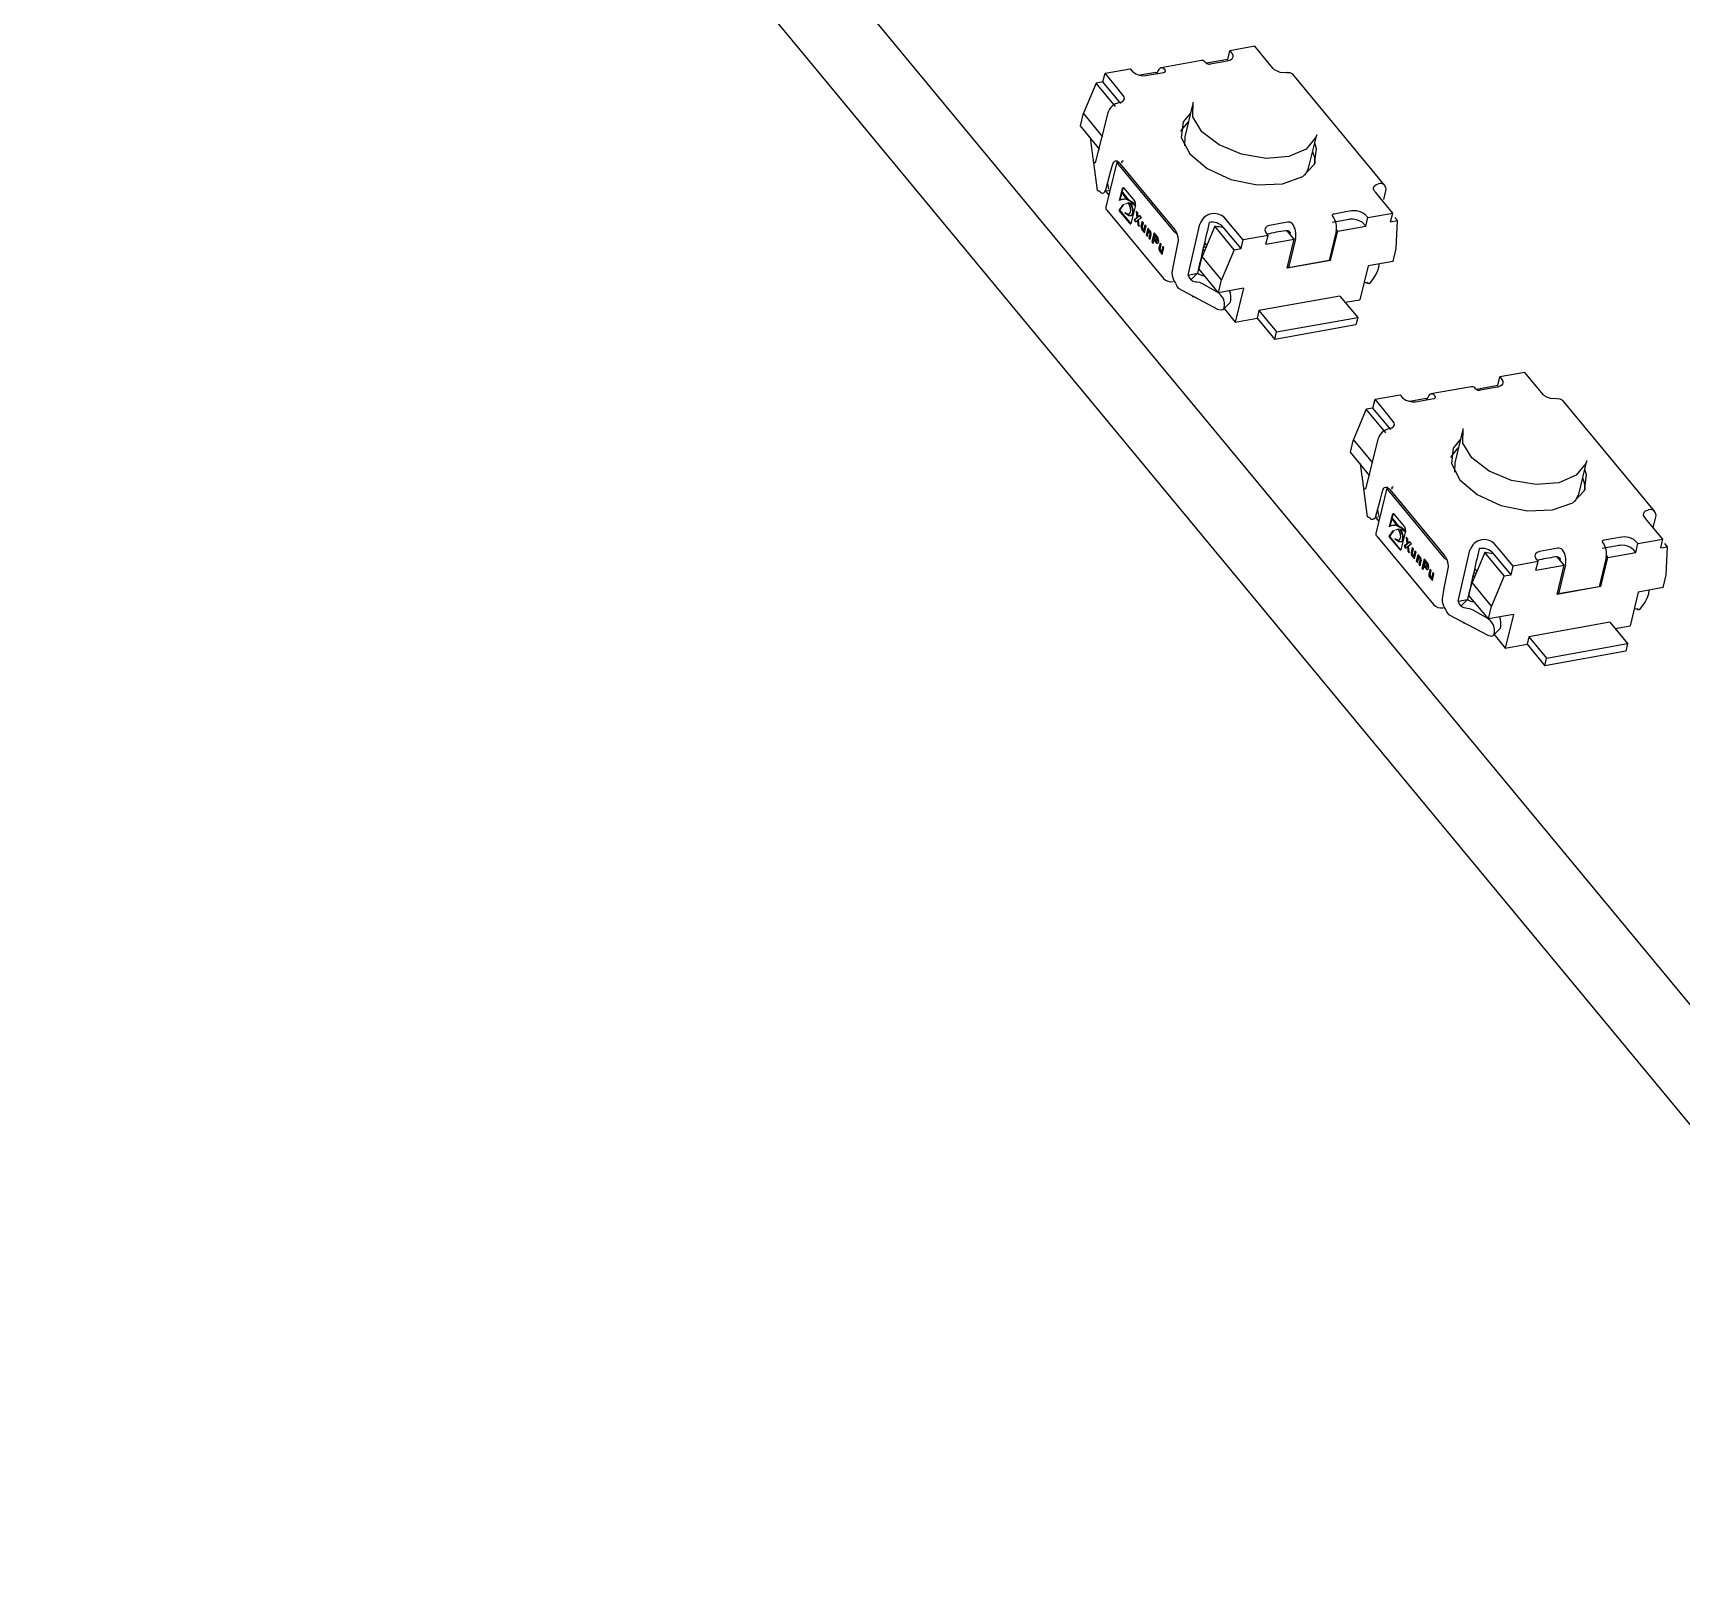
# Model space of a CAD drawing. Header units: millimetres. Extents: x 2 to 1109, y 2 to 430.
# Drawn here: x 225.43 to 247.99, y 174.48 to 195.71 of the extents above; entities that cross this region are included whole.
import ezdxf

# ---------------------------------------------------------------- set-up
doc = ezdxf.new("R2010")
doc.units = ezdxf.units.MM
doc.header["$LTSCALE"] = 0.5
doc.layers.add('几何体', color=7, linetype='Continuous')

msp = doc.modelspace()

# ---------------------------------------------------------------- linework, layer by layer
at = {"layer": '几何体'}
for p, q in [((225.741, 209.431), (253.633, 175.75)), ((225.434, 208.157), (253.326, 174.476)), ((241.786, 195.351), (241.495, 195.299)), ((241.786, 195.351), (241.814, 195.47)), ((242.156, 195.531), (241.814, 195.47)), ((240.079, 195.045), (240.107, 195.164)), ((240.107, 195.164), (240.449, 195.225)), ((240.804, 195.175), (240.585, 195.135)), ((240.818, 195.157), (240.804, 195.175)), ((240.822, 195.158), (240.826, 195.177)), ((241.427, 195.337), (240.873, 195.237)), ((243.937, 193.628), (242.677, 195.149)), ((239.985, 195.028), (239.812, 194.616)), ((240.079, 195.045), (239.985, 195.028)), ((240.252, 194.706), (239.985, 195.028)), ((240.322, 194.75), (240.079, 195.045)), ((241.302, 194.731), (241.197, 194.292)), ((239.77, 194.441), (239.812, 194.616)), ((240.078, 194.294), (239.812, 194.616)), ((240.146, 194.62), (239.974, 193.936)), ((240.036, 194.119), (239.77, 194.441)), ((241.197, 194.292), (241.194, 194.168)), ((242.898, 193.882), (243.004, 194.32)), ((243.004, 194.32), (242.993, 194.286)), ((240.004, 193.556), (239.954, 193.94)), ((240.272, 193.965), (240.118, 193.329)), ((241.059, 192.992), (240.284, 193.928)), ((242.844, 193.77), (242.888, 193.848)), ((242.888, 193.848), (242.898, 193.882)), ((240.111, 193.55), (240.174, 193.561)), ((240.142, 193.657), (240.153, 193.576)), ((240.341, 193.583), (240.302, 193.42)), ((240.349, 193.585), (240.311, 193.425)), ((240.349, 193.585), (240.341, 193.583)), ((240.514, 193.417), (240.37, 193.591)), ((243.922, 193.437), (243.949, 193.555)), ((240.122, 193.538), (240.158, 193.494)), ((240.353, 193.53), (240.344, 193.528)), ((240.353, 193.437), (240.345, 193.436)), ((240.429, 193.388), (240.388, 193.373)), ((240.437, 193.389), (240.418, 193.382)), ((240.431, 193.427), (240.423, 193.425)), ((240.47, 193.122), (240.527, 193.359)), ((240.525, 193.357), (240.516, 193.355)), ((240.13, 193.291), (240.905, 192.355)), ((240.305, 193.288), (240.296, 193.286)), ((240.296, 193.286), (240.44, 193.112)), ((240.305, 193.288), (240.449, 193.114)), ((240.386, 193.254), (240.378, 193.252)), ((240.543, 193.186), (240.504, 193.153)), ((240.512, 193.154), (240.504, 193.153)), ((240.504, 193.153), (240.524, 193.129)), ((240.552, 193.188), (240.512, 193.154)), ((240.512, 193.154), (240.529, 193.133)), ((240.524, 193.129), (240.549, 193.15)), ((240.555, 193.252), (240.534, 193.277)), ((240.534, 193.277), (240.543, 193.186)), ((240.552, 193.188), (240.543, 193.186)), ((240.544, 193.265), (240.552, 193.188)), ((240.557, 193.151), (240.549, 193.15)), ((240.549, 193.15), (240.556, 193.088)), ((240.56, 193.195), (240.555, 193.252)), ((240.564, 193.089), (240.556, 193.088)), ((240.556, 193.088), (240.575, 193.064)), ((240.557, 193.151), (240.564, 193.089)), ((240.585, 193.216), (240.56, 193.195)), ((240.568, 193.196), (240.56, 193.195)), ((240.564, 193.089), (240.574, 193.077)), ((240.565, 193.16), (240.606, 193.19)), ((240.575, 193.064), (240.565, 193.16)), ((240.587, 193.213), (240.568, 193.196)), ((240.606, 193.19), (240.585, 193.216)), ((240.616, 193.135), (240.599, 193.066)), ((240.622, 193.128), (240.607, 193.068)), ((240.632, 193.116), (240.616, 193.135)), ((240.616, 193.052), (240.632, 193.116)), ((240.653, 193.09), (240.635, 193.017)), ((240.668, 193.072), (240.653, 193.09)), ((241.244, 192.402), (241.406, 193.099)), ((243.675, 193.069), (243.704, 193.188)), ((243.704, 193.188), (244.045, 193.25)), ((244.016, 193.13), (244.045, 193.25)), ((244.016, 193.13), (244.11, 193.147)), ((244.11, 193.147), (244.075, 193.189)), ((244.091, 192.763), (244.11, 193.147)), ((240.607, 193.068), (240.599, 193.066)), ((240.615, 193.029), (240.606, 193.028)), ((240.606, 193.028), (240.646, 192.979)), ((240.615, 193.029), (240.648, 192.989)), ((240.635, 193.017), (240.618, 193.039)), ((240.644, 193.019), (240.635, 193.017)), ((240.659, 193.083), (240.644, 193.019)), ((240.646, 192.979), (240.668, 193.072)), ((240.693, 193.042), (240.671, 192.95)), ((240.679, 192.951), (240.671, 192.95)), ((240.671, 192.95), (240.688, 192.929)), ((240.699, 193.034), (240.679, 192.951)), ((240.679, 192.951), (240.69, 192.938)), ((240.688, 192.929), (240.705, 193)), ((240.733, 192.993), (240.693, 193.042)), ((240.714, 193.002), (240.705, 193)), ((240.705, 193), (240.722, 192.98)), ((240.723, 192.969), (240.708, 192.905)), ((240.716, 192.907), (240.708, 192.905)), ((240.708, 192.905), (240.724, 192.886)), ((240.714, 193.002), (240.731, 192.982)), ((240.732, 192.971), (240.716, 192.907)), ((240.716, 192.907), (240.726, 192.895)), ((240.731, 192.982), (240.722, 192.98)), ((240.732, 192.971), (240.723, 192.969)), ((240.724, 192.886), (240.74, 192.954)), ((240.78, 192.981), (240.749, 192.855)), ((240.786, 192.973), (240.758, 192.857)), ((240.766, 192.835), (240.777, 192.879)), ((240.785, 192.88), (240.777, 192.879)), ((240.777, 192.879), (240.81, 192.839)), ((240.83, 192.919), (240.78, 192.981)), ((240.791, 192.938), (240.782, 192.901)), ((240.782, 192.901), (240.809, 192.869)), ((240.785, 192.88), (240.819, 192.84)), ((240.799, 192.939), (240.791, 192.938)), ((240.818, 192.905), (240.791, 192.938)), ((240.826, 192.907), (240.799, 192.939)), ((240.813, 192.869), (240.821, 192.87)), ((240.826, 192.907), (240.818, 192.905)), ((241.609, 193.068), (241.435, 192.656)), ((241.616, 193.07), (241.609, 193.068)), ((241.875, 192.746), (241.609, 193.068)), ((241.968, 192.763), (241.724, 193.058)), ((241.968, 192.763), (241.997, 192.883)), ((242.338, 192.944), (241.997, 192.883)), ((242.309, 192.824), (242.338, 192.944)), ((242.309, 192.824), (242.694, 192.893)), ((242.598, 192.495), (242.694, 192.893)), ((242.694, 192.893), (242.6, 193.007)), ((242.714, 192.898), (242.618, 192.5)), ((242.641, 192.986), (242.636, 192.963)), ((243.269, 192.998), (243.173, 192.599)), ((243.195, 192.602), (243.291, 193)), ((243.273, 193.022), (243.291, 193)), ((243.291, 193), (243.675, 193.069)), ((240.758, 192.857), (240.749, 192.855)), ((240.749, 192.855), (240.766, 192.835)), ((240.758, 192.857), (240.768, 192.844)), ((240.819, 192.84), (240.81, 192.839)), ((240.819, 192.84), (240.827, 192.837)), ((240.861, 192.839), (240.844, 192.77)), ((240.853, 192.772), (240.844, 192.77)), ((240.86, 192.733), (240.852, 192.731)), ((240.852, 192.731), (240.891, 192.684)), ((240.867, 192.832), (240.853, 192.772)), ((240.86, 192.733), (240.893, 192.693)), ((240.877, 192.82), (240.861, 192.839)), ((240.862, 192.758), (240.877, 192.82)), ((240.88, 192.722), (240.864, 192.741)), ((240.897, 192.795), (240.88, 192.722)), ((240.888, 192.724), (240.88, 192.722)), ((240.904, 192.788), (240.888, 192.724)), ((240.891, 192.684), (240.913, 192.776)), ((240.913, 192.776), (240.897, 192.795)), ((241.393, 192.481), (241.435, 192.656)), ((241.701, 192.334), (241.435, 192.656)), ((241.468, 192.734), (241.449, 192.757)), ((241.485, 192.774), (241.46, 192.804)), ((241.5, 192.811), (241.47, 192.848)), ((241.875, 192.746), (241.701, 192.334)), ((241.875, 192.746), (241.968, 192.763)), ((244.049, 192.587), (244.091, 192.763)), ((241.244, 192.402), (241.372, 192.425)), ((241.245, 192.402), (241.373, 192.425)), ((241.282, 192.334), (241.372, 192.425)), ((241.659, 192.159), (241.393, 192.481)), ((243.195, 192.602), (242.598, 192.495)), ((242.603, 192.518), (242.618, 192.5)), ((243.173, 192.599), (242.618, 192.5)), ((243.178, 192.622), (243.195, 192.602)), ((243.708, 192.526), (243.596, 192.064)), ((244.049, 192.587), (243.708, 192.526)), ((241.11, 192.221), (241.648, 191.936)), ((241.659, 192.159), (241.701, 192.334)), ((242.001, 192.22), (241.659, 192.159)), ((242.001, 192.22), (241.889, 191.758)), ((243.655, 192.307), (243.709, 192.286)), ((241.315, 192.104), (241.303, 192.118)), ((241.317, 192.111), (241.315, 192.104)), ((241.36, 192.088), (241.315, 192.104)), ((241.729, 191.936), (241.819, 192.027)), ((243.322, 192.114), (242.213, 191.915)), ((243.322, 192.114), (243.565, 191.822)), ((243.394, 192.028), (243.596, 192.064)), ((241.736, 191.944), (241.889, 191.758)), ((241.889, 191.758), (242.188, 191.812)), ((242.213, 191.915), (242.188, 191.812)), ((242.188, 191.812), (242.43, 191.519)), ((242.213, 191.915), (242.455, 191.623)), ((242.455, 191.623), (243.565, 191.822)), ((243.565, 191.822), (243.54, 191.718)), ((243.54, 191.718), (242.43, 191.519)), ((242.43, 191.519), (242.455, 191.623)), ((245.851, 191.069), (245.51, 191.007)), ((245.123, 190.874), (244.568, 190.775)), ((245.481, 190.888), (245.19, 190.836)), ((245.481, 190.888), (245.51, 191.007)), ((243.774, 190.582), (243.803, 190.701)), ((243.803, 190.701), (244.145, 190.763)), ((244.5, 190.712), (244.28, 190.673)), ((244.514, 190.695), (244.5, 190.712)), ((244.517, 190.695), (244.522, 190.715)), ((247.632, 189.165), (246.373, 190.686)), ((243.681, 190.565), (243.508, 190.153)), ((243.774, 190.582), (243.681, 190.565)), ((243.948, 190.243), (243.681, 190.565)), ((244.018, 190.287), (243.774, 190.582)), ((243.842, 190.157), (243.67, 189.473)), ((244.998, 190.268), (244.893, 189.83)), ((243.465, 189.978), (243.508, 190.153)), ((243.732, 189.656), (243.465, 189.978)), ((243.774, 189.831), (243.508, 190.153)), ((244.893, 189.83), (244.89, 189.705)), ((246.594, 189.42), (246.699, 189.858)), ((246.699, 189.858), (246.689, 189.823)), ((243.967, 189.502), (243.814, 188.867)), ((243.7, 189.093), (243.649, 189.477)), ((244.755, 188.529), (243.979, 189.465)), ((246.54, 189.307), (246.583, 189.385)), ((246.583, 189.385), (246.594, 189.42)), ((243.807, 189.087), (243.87, 189.098)), ((243.817, 189.075), (243.854, 189.031)), ((243.838, 189.194), (243.849, 189.113)), ((244.037, 189.12), (243.997, 188.957)), ((244.045, 189.122), (244.007, 188.962)), ((244.045, 189.122), (244.037, 189.12)), ((244.049, 189.067), (244.04, 189.066)), ((244.209, 188.954), (244.065, 189.128)), ((247.611, 188.944), (247.645, 189.092)), ((243.826, 188.828), (244.601, 187.892)), ((244, 188.825), (243.992, 188.823)), ((243.992, 188.823), (244.136, 188.649)), ((244, 188.825), (244.144, 188.651)), ((244.049, 188.974), (244.04, 188.973)), ((244.124, 188.925), (244.084, 188.911)), ((244.133, 188.926), (244.114, 188.92)), ((244.127, 188.964), (244.118, 188.963)), ((244.166, 188.66), (244.223, 188.896)), ((244.221, 188.894), (244.212, 188.893)), ((244.251, 188.789), (244.23, 188.815)), ((244.23, 188.815), (244.239, 188.723)), ((244.239, 188.803), (244.248, 188.725)), ((244.082, 188.791), (244.074, 188.789)), ((244.239, 188.723), (244.199, 188.69)), ((244.208, 188.691), (244.199, 188.69)), ((244.199, 188.69), (244.219, 188.666)), ((244.248, 188.725), (244.208, 188.691)), ((244.208, 188.691), (244.225, 188.671)), ((244.219, 188.666), (244.245, 188.687)), ((244.248, 188.725), (244.239, 188.723)), ((244.253, 188.689), (244.245, 188.687)), ((244.245, 188.687), (244.251, 188.625)), ((244.255, 188.732), (244.251, 188.789)), ((244.26, 188.627), (244.251, 188.625)), ((244.251, 188.625), (244.271, 188.601)), ((244.253, 188.689), (244.26, 188.627)), ((244.28, 188.753), (244.255, 188.732)), ((244.264, 188.734), (244.255, 188.732)), ((244.26, 188.627), (244.27, 188.615)), ((244.261, 188.697), (244.302, 188.727)), ((244.271, 188.601), (244.261, 188.697)), ((244.283, 188.75), (244.264, 188.734)), ((244.302, 188.727), (244.28, 188.753)), ((244.311, 188.673), (244.295, 188.603)), ((244.303, 188.605), (244.295, 188.603)), ((244.318, 188.665), (244.303, 188.605)), ((244.327, 188.653), (244.311, 188.673)), ((244.312, 188.589), (244.327, 188.653)), ((244.349, 188.628), (244.331, 188.554)), ((244.355, 188.62), (244.34, 188.556)), ((244.342, 188.517), (244.364, 188.609)), ((244.364, 188.609), (244.349, 188.628)), ((244.389, 188.579), (244.367, 188.487)), ((244.429, 188.531), (244.389, 188.579)), ((244.94, 187.939), (245.101, 188.636)), ((245.304, 188.605), (245.131, 188.193)), ((245.312, 188.607), (245.304, 188.605)), ((245.571, 188.284), (245.304, 188.605)), ((245.664, 188.3), (245.42, 188.595)), ((246.987, 188.537), (247.371, 188.606)), ((247.371, 188.606), (247.4, 188.726)), ((247.4, 188.726), (247.741, 188.787)), ((247.712, 188.667), (247.741, 188.787)), ((247.712, 188.667), (247.805, 188.684)), ((247.805, 188.684), (247.771, 188.726)), ((247.787, 188.3), (247.805, 188.684)), ((244.311, 188.566), (244.302, 188.565)), ((244.302, 188.565), (244.342, 188.517)), ((244.311, 188.566), (244.344, 188.526)), ((244.331, 188.554), (244.313, 188.576)), ((244.34, 188.556), (244.331, 188.554)), ((244.375, 188.488), (244.367, 188.487)), ((244.367, 188.487), (244.384, 188.466)), ((244.395, 188.572), (244.375, 188.488)), ((244.375, 188.488), (244.386, 188.475)), ((244.384, 188.466), (244.401, 188.538)), ((244.41, 188.539), (244.401, 188.538)), ((244.401, 188.538), (244.418, 188.517)), ((244.419, 188.506), (244.403, 188.443)), ((244.412, 188.444), (244.403, 188.443)), ((244.403, 188.443), (244.42, 188.423)), ((244.41, 188.539), (244.426, 188.519)), ((244.427, 188.508), (244.412, 188.444)), ((244.412, 188.444), (244.422, 188.432)), ((244.426, 188.519), (244.418, 188.517)), ((244.427, 188.508), (244.419, 188.506)), ((244.42, 188.423), (244.436, 188.491)), ((244.475, 188.518), (244.445, 188.392)), ((244.454, 188.394), (244.445, 188.392)), ((244.445, 188.392), (244.462, 188.372)), ((244.482, 188.51), (244.454, 188.394)), ((244.454, 188.394), (244.464, 188.381)), ((244.462, 188.372), (244.473, 188.416)), ((244.481, 188.418), (244.473, 188.416)), ((244.473, 188.416), (244.506, 188.376)), ((244.526, 188.457), (244.475, 188.518)), ((244.487, 188.475), (244.478, 188.438)), ((244.478, 188.438), (244.505, 188.407)), ((244.481, 188.418), (244.514, 188.378)), ((244.495, 188.476), (244.487, 188.475)), ((244.513, 188.443), (244.487, 188.475)), ((244.522, 188.444), (244.495, 188.476)), ((244.514, 188.378), (244.506, 188.376)), ((244.508, 188.406), (244.517, 188.408)), ((244.522, 188.444), (244.513, 188.443)), ((244.514, 188.378), (244.523, 188.374)), ((244.557, 188.377), (244.54, 188.307)), ((244.563, 188.369), (244.548, 188.309)), ((244.572, 188.358), (244.557, 188.377)), ((244.557, 188.296), (244.572, 188.358)), ((245.196, 188.348), (245.166, 188.385)), ((245.664, 188.3), (245.693, 188.42)), ((246.034, 188.481), (245.693, 188.42)), ((246.005, 188.361), (246.034, 188.481)), ((246.005, 188.361), (246.389, 188.43)), ((246.293, 188.032), (246.389, 188.43)), ((246.389, 188.43), (246.295, 188.544)), ((246.41, 188.435), (246.314, 188.037)), ((246.337, 188.523), (246.331, 188.5)), ((246.964, 188.535), (246.868, 188.136)), ((246.891, 188.139), (246.987, 188.537)), ((246.969, 188.559), (246.987, 188.537)), ((244.548, 188.309), (244.54, 188.307)), ((244.556, 188.27), (244.547, 188.269)), ((244.547, 188.269), (244.587, 188.221)), ((244.556, 188.27), (244.589, 188.23)), ((244.576, 188.259), (244.56, 188.278)), ((244.593, 188.332), (244.576, 188.259)), ((244.584, 188.261), (244.576, 188.259)), ((244.6, 188.325), (244.584, 188.261)), ((244.587, 188.221), (244.609, 188.313)), ((244.609, 188.313), (244.593, 188.332)), ((245.088, 188.018), (245.131, 188.193)), ((245.397, 187.871), (245.131, 188.193)), ((245.164, 188.272), (245.145, 188.295)), ((245.18, 188.311), (245.156, 188.341)), ((245.571, 188.284), (245.397, 187.871)), ((245.571, 188.284), (245.664, 188.3)), ((246.891, 188.139), (246.293, 188.032)), ((246.868, 188.136), (246.314, 188.037)), ((246.874, 188.159), (246.891, 188.139)), ((247.745, 188.125), (247.787, 188.3)), ((244.94, 187.939), (245.068, 187.962)), ((244.94, 187.939), (245.068, 187.962)), ((244.977, 187.871), (245.068, 187.962)), ((245.355, 187.696), (245.088, 188.018)), ((246.299, 188.055), (246.314, 188.037)), ((247.403, 188.063), (247.292, 187.601)), ((247.745, 188.125), (247.403, 188.063)), ((244.806, 187.758), (245.344, 187.473)), ((245.355, 187.696), (245.397, 187.871)), ((245.696, 187.757), (245.355, 187.696)), ((245.696, 187.757), (245.585, 187.295)), ((247.351, 187.845), (247.405, 187.824)), ((245.011, 187.642), (244.999, 187.656)), ((245.012, 187.649), (245.011, 187.642)), ((245.056, 187.626), (245.011, 187.642)), ((245.424, 187.473), (245.515, 187.564)), ((245.432, 187.481), (245.585, 187.295)), ((245.909, 187.453), (245.884, 187.349)), ((247.018, 187.651), (245.909, 187.453)), ((245.909, 187.453), (246.151, 187.16)), ((247.018, 187.651), (247.26, 187.359)), ((247.09, 187.565), (247.292, 187.601)), ((245.585, 187.295), (245.884, 187.349)), ((245.884, 187.349), (246.126, 187.056)), ((247.235, 187.255), (246.126, 187.056)), ((246.151, 187.16), (247.26, 187.359)), ((247.26, 187.359), (247.235, 187.255)), ((246.126, 187.056), (246.151, 187.16))]:
    msp.add_line(p, q, dxfattribs=at)
at = {"layer": '几何体', "flags": 128}
for points in [[(241.814, 195.47), (241.835, 195.445), (241.841, 195.437), (241.844, 195.433), (241.854, 195.414), (241.858, 195.392), (241.853, 195.373), (241.841, 195.356), (241.822, 195.343), (241.794, 195.333), (241.794, 195.332), (241.789, 195.332), (241.777, 195.329), (241.73, 195.321), (241.547, 195.288)], [(242.59, 195.172), (242.547, 195.17), (242.506, 195.175), (242.466, 195.189), (242.428, 195.21), (242.41, 195.226), (242.335, 195.314), (242.156, 195.531)], [(240.303, 194.762), (240.335, 194.772), (240.36, 194.79), (240.372, 194.814), (240.369, 194.841), (240.287, 194.947), (240.107, 195.164)], [(240.449, 195.225), (240.479, 195.189), (240.529, 195.154), (240.573, 195.137), (240.62, 195.129), (240.662, 195.13), (240.91, 195.174)], [(240.928, 195.209), (240.913, 195.224), (240.898, 195.234), (240.883, 195.238), (240.868, 195.236), (240.855, 195.229), (240.843, 195.216), (240.833, 195.199), (240.826, 195.177)], [(240.91, 195.174), (240.918, 195.176), (240.924, 195.179), (240.929, 195.182), (240.932, 195.187), (240.934, 195.192), (240.934, 195.198), (240.932, 195.203), (240.928, 195.209)], [(242.59, 195.172), (242.637, 195.172), (242.672, 195.154), (242.675, 195.148)], [(242.993, 194.286), (242.861, 194.124), (242.621, 194.023), (242.31, 193.998), (241.975, 194.054), (241.667, 194.181), (241.433, 194.361), (241.309, 194.566), (241.313, 194.765)], [(241.144, 194.368), (241.149, 194.378), (241.247, 194.499)], [(241.275, 194.618), (241.178, 194.497), (241.151, 194.285), (241.266, 194.062)], [(239.954, 193.94), (239.951, 193.956), (239.949, 193.976), (239.946, 194), (239.942, 194.028), (239.936, 194.076), (239.933, 194.096), (239.932, 194.103), (239.913, 194.246), (239.912, 194.258), (239.911, 194.261), (239.909, 194.277), (239.908, 194.285), (239.908, 194.286)], [(241.266, 194.062), (241.503, 193.86), (241.828, 193.711), (242.191, 193.638), (242.537, 193.651), (242.812, 193.749), (242.975, 193.917), (243.002, 194.128), (242.977, 194.208)], [(242.948, 194.089), (242.973, 194.009), (242.98, 193.926)], [(239.974, 193.936), (239.959, 193.937), (239.954, 193.94)], [(240.025, 193.553), (240.043, 193.535), (240.06, 193.525), (240.076, 193.523), (240.092, 193.528), (240.106, 193.541), (240.117, 193.561), (240.119, 193.567), (240.179, 193.796), (240.203, 193.89), (240.216, 193.932), (240.226, 193.948), (240.239, 193.959), (240.252, 193.964), (240.267, 193.963), (240.297, 193.944), (240.297, 193.943), (240.301, 193.939), (240.311, 193.927), (240.747, 193.4), (240.947, 193.159), (241.047, 193.038), (241.063, 193.019), (241.071, 193.009), (241.091, 192.971), (241.105, 192.923), (241.109, 192.873), (241.049, 192.579), (241.023, 192.435), (241.027, 192.393), (241.038, 192.35), (241.053, 192.317), (241.072, 192.288)], [(240.344, 193.935), (240.339, 193.942), (240.337, 193.948), (240.339, 193.957), (240.343, 193.962), (240.35, 193.965), (240.361, 193.968)], [(244.045, 193.25), (243.874, 193.457), (243.814, 193.53), (243.797, 193.55), (243.792, 193.557), (243.789, 193.561), (243.782, 193.574), (243.78, 193.589), (243.789, 193.618), (243.811, 193.638), (243.85, 193.651)], [(240.367, 193.366), (240.345, 193.358), (240.296, 193.286)], [(240.375, 193.367), (240.354, 193.36), (240.305, 193.288)], [(240.378, 193.252), (240.417, 193.233), (240.436, 193.236), (240.451, 193.253), (240.455, 193.266), (240.458, 193.283), (240.457, 193.301), (240.454, 193.32), (240.429, 193.388)], [(240.448, 193.384), (240.467, 193.346), (240.48, 193.301), (240.484, 193.267), (240.479, 193.236), (240.471, 193.219), (240.459, 193.212), (240.432, 193.213), (240.378, 193.252)], [(240.457, 193.386), (240.475, 193.347), (240.489, 193.303), (240.492, 193.268), (240.488, 193.238), (240.48, 193.221), (240.468, 193.213), (240.456, 193.214)], [(240.386, 193.254), (240.426, 193.234), (240.433, 193.236)], [(240.44, 193.112), (240.445, 193.108), (240.449, 193.105), (240.453, 193.104), (240.458, 193.104), (240.462, 193.107), (240.465, 193.111), (240.468, 193.116), (240.47, 193.122)], [(241.997, 192.883), (241.826, 193.089), (241.738, 193.193), (241.703, 193.218), (241.656, 193.236), (241.606, 193.244), (241.562, 193.241)], [(242.606, 193.126), (242.359, 193.081), (242.326, 193.068), (242.304, 193.048), (242.295, 193.021), (242.308, 192.98), (242.338, 192.944)], [(243.675, 193.069), (243.655, 193.094), (243.648, 193.101), (243.644, 193.105), (243.624, 193.123), (243.595, 193.14), (243.564, 193.153), (243.531, 193.162), (243.497, 193.166), (243.462, 193.165), (243.461, 193.165), (243.457, 193.164), (243.444, 193.162), (243.397, 193.154), (243.214, 193.121)], [(243.225, 193.205), (243.221, 193.21), (243.219, 193.216), (243.219, 193.222), (243.22, 193.227), (243.224, 193.231), (243.229, 193.235), (243.235, 193.238), (243.243, 193.24)], [(243.243, 193.24), (243.402, 193.269), (243.452, 193.278), (243.482, 193.283), (243.514, 193.286), (243.547, 193.283), (243.581, 193.276), (243.615, 193.264), (243.644, 193.248), (243.664, 193.234), (243.704, 193.188)], [(240.809, 192.869), (240.812, 192.869), (240.816, 192.871), (240.818, 192.874), (240.82, 192.879), (240.821, 192.885), (240.821, 192.892), (240.82, 192.899), (240.818, 192.905)], [(240.81, 192.839), (240.819, 192.835), (240.827, 192.837), (240.834, 192.844), (240.839, 192.856), (240.841, 192.871), (240.84, 192.888), (240.836, 192.904), (240.83, 192.919)], [(240.821, 192.87), (240.824, 192.872), (240.827, 192.875), (240.829, 192.88), (240.83, 192.887), (240.829, 192.893), (240.828, 192.9), (240.826, 192.907)], [(243.694, 192.303), (243.705, 192.289), (243.721, 192.287), (243.741, 192.3), (243.773, 192.342), (243.802, 192.389), (243.823, 192.423), (243.841, 192.464), (243.854, 192.507), (243.859, 192.546), (243.859, 192.553)], [(241.244, 192.402), (241.259, 192.366), (241.282, 192.334)], [(241.648, 191.936), (241.665, 191.93), (241.697, 191.925), (241.717, 191.929), (241.732, 191.94), (241.739, 191.957), (241.74, 191.978), (241.74, 191.982), (241.74, 192.019), (241.734, 192.06), (241.723, 192.084), (241.706, 192.109), (241.687, 192.132), (241.664, 192.153), (241.641, 192.169), (241.641, 192.169), (241.635, 192.172), (241.62, 192.181), (241.448, 192.278), (241.406, 192.298), (241.368, 192.303), (241.348, 192.304), (241.327, 192.309), (241.305, 192.319), (241.282, 192.334)], [(241.818, 192.028), (241.822, 192.031), (241.829, 192.057), (241.83, 192.11), (241.822, 192.155), (241.813, 192.177), (241.807, 192.186)], [(246.286, 190.71), (246.243, 190.707), (246.202, 190.712), (246.162, 190.726), (246.124, 190.747), (246.106, 190.763), (246.031, 190.852), (245.851, 191.069)], [(245.51, 191.007), (245.531, 190.982), (245.537, 190.975), (245.54, 190.971), (245.55, 190.951), (245.553, 190.93), (245.549, 190.91), (245.537, 190.893), (245.517, 190.88), (245.49, 190.87), (245.489, 190.87), (245.485, 190.869), (245.473, 190.867), (245.426, 190.858), (245.243, 190.825)], [(243.999, 190.3), (244.031, 190.31), (244.055, 190.327), (244.067, 190.352), (244.065, 190.378), (243.983, 190.484), (243.803, 190.701)], [(244.145, 190.763), (244.175, 190.726), (244.224, 190.691), (244.269, 190.675), (244.316, 190.666), (244.358, 190.667), (244.606, 190.711)], [(244.624, 190.746), (244.609, 190.761), (244.594, 190.771), (244.578, 190.775), (244.564, 190.773), (244.55, 190.766), (244.539, 190.754), (244.529, 190.736), (244.522, 190.715)], [(244.606, 190.711), (244.613, 190.713), (244.62, 190.716), (244.625, 190.72), (244.628, 190.724), (244.63, 190.729), (244.629, 190.735), (244.627, 190.741), (244.624, 190.746)], [(246.286, 190.71), (246.333, 190.709), (246.368, 190.691), (246.371, 190.685)], [(244.971, 190.155), (244.873, 190.034), (244.847, 189.823), (244.961, 189.599)], [(246.689, 189.823), (246.557, 189.661), (246.317, 189.56), (246.006, 189.535), (245.671, 189.591), (245.363, 189.718), (245.129, 189.898), (245.005, 190.103), (245.009, 190.302)], [(244.84, 189.906), (244.844, 189.915), (244.942, 190.036)], [(243.649, 189.477), (243.647, 189.493), (243.645, 189.513), (243.641, 189.537), (243.638, 189.565), (243.631, 189.613), (243.629, 189.634), (243.628, 189.64), (243.609, 189.784), (243.607, 189.795), (243.607, 189.798), (243.605, 189.814), (243.604, 189.822), (243.604, 189.823)], [(244.961, 189.599), (245.199, 189.397), (245.524, 189.248), (245.887, 189.175), (246.232, 189.188), (246.508, 189.286), (246.671, 189.454), (246.697, 189.666), (246.672, 189.745)], [(243.721, 189.09), (243.739, 189.072), (243.756, 189.062), (243.772, 189.06), (243.788, 189.066), (243.802, 189.078), (243.813, 189.099), (243.814, 189.104), (243.875, 189.334), (243.899, 189.428), (243.912, 189.47), (243.922, 189.485), (243.934, 189.496), (243.948, 189.501), (243.962, 189.501), (243.993, 189.481), (243.993, 189.48), (243.997, 189.476), (244.006, 189.465), (244.443, 188.938), (244.643, 188.696), (244.743, 188.575), (244.759, 188.556), (244.767, 188.546), (244.786, 188.508), (244.8, 188.46), (244.805, 188.41), (244.745, 188.116), (244.719, 187.973), (244.723, 187.93), (244.734, 187.888), (244.748, 187.854), (244.768, 187.826)], [(244.039, 189.472), (244.035, 189.479), (244.033, 189.485), (244.035, 189.494), (244.039, 189.499), (244.045, 189.503), (244.057, 189.506)], [(246.644, 189.626), (246.668, 189.546), (246.675, 189.463)], [(243.67, 189.473), (243.655, 189.474), (243.649, 189.477)], [(247.741, 188.787), (247.57, 188.994), (247.51, 189.067), (247.493, 189.088), (247.488, 189.094), (247.485, 189.098), (247.478, 189.112), (247.476, 189.126), (247.485, 189.155), (247.506, 189.175), (247.546, 189.189)], [(244.062, 188.903), (244.041, 188.896), (243.992, 188.823)], [(244.071, 188.905), (244.05, 188.897), (244, 188.825)], [(244.074, 188.789), (244.113, 188.77), (244.131, 188.773), (244.146, 188.79), (244.151, 188.804), (244.154, 188.82), (244.153, 188.839), (244.15, 188.857), (244.124, 188.925)], [(244.144, 188.921), (244.162, 188.883), (244.176, 188.839), (244.18, 188.804), (244.175, 188.773), (244.167, 188.757), (244.155, 188.749), (244.128, 188.75), (244.074, 188.789)], [(244.152, 188.923), (244.171, 188.884), (244.184, 188.84), (244.188, 188.806), (244.183, 188.775), (244.175, 188.758), (244.164, 188.75), (244.152, 188.751)], [(246.938, 188.777), (247.098, 188.806), (247.148, 188.815), (247.178, 188.82), (247.21, 188.823), (247.243, 188.821), (247.277, 188.813), (247.31, 188.801), (247.34, 188.786), (247.359, 188.771), (247.4, 188.726)], [(244.082, 188.791), (244.121, 188.772), (244.129, 188.773)], [(244.136, 188.649), (244.14, 188.645), (244.145, 188.642), (244.149, 188.641), (244.154, 188.642), (244.157, 188.644), (244.161, 188.648), (244.164, 188.653), (244.166, 188.66)], [(245.693, 188.42), (245.521, 188.627), (245.434, 188.73), (245.398, 188.755), (245.351, 188.773), (245.302, 188.781), (245.258, 188.779)], [(246.302, 188.663), (246.054, 188.619), (246.022, 188.606), (245.999, 188.585), (245.991, 188.559), (246.004, 188.518), (246.034, 188.481)], [(247.371, 188.606), (247.35, 188.631), (247.344, 188.638), (247.34, 188.643), (247.319, 188.66), (247.291, 188.677), (247.259, 188.691), (247.227, 188.699), (247.193, 188.703), (247.157, 188.702), (247.157, 188.702), (247.152, 188.701), (247.14, 188.699), (247.093, 188.691), (246.91, 188.658)], [(246.921, 188.742), (246.917, 188.748), (246.915, 188.753), (246.915, 188.759), (246.916, 188.764), (246.919, 188.769), (246.924, 188.772), (246.931, 188.775), (246.938, 188.777)], [(244.505, 188.407), (244.508, 188.406), (244.512, 188.408), (244.514, 188.411), (244.516, 188.416), (244.517, 188.422), (244.517, 188.429), (244.515, 188.436), (244.513, 188.443)], [(244.506, 188.376), (244.515, 188.372), (244.523, 188.374), (244.53, 188.381), (244.535, 188.393), (244.537, 188.408), (244.536, 188.425), (244.532, 188.442), (244.526, 188.457)], [(244.517, 188.408), (244.52, 188.409), (244.523, 188.413), (244.525, 188.418), (244.525, 188.424), (244.525, 188.431), (244.524, 188.438), (244.522, 188.444)], [(244.94, 187.939), (244.955, 187.903), (244.977, 187.871)], [(247.39, 187.84), (247.401, 187.826), (247.416, 187.824), (247.437, 187.838), (247.468, 187.879), (247.498, 187.926), (247.518, 187.96), (247.536, 188.001), (247.549, 188.045), (247.555, 188.084), (247.554, 188.09)], [(245.344, 187.473), (245.36, 187.468), (245.393, 187.462), (245.413, 187.466), (245.428, 187.477), (245.435, 187.494), (245.436, 187.515), (245.436, 187.519), (245.436, 187.556), (245.429, 187.597), (245.419, 187.621), (245.402, 187.646), (245.383, 187.669), (245.36, 187.69), (245.337, 187.706), (245.336, 187.706), (245.331, 187.709), (245.316, 187.718), (245.144, 187.815), (245.101, 187.835), (245.064, 187.84), (245.044, 187.841), (245.023, 187.847), (245.001, 187.857), (244.977, 187.871)], [(245.514, 187.565), (245.518, 187.568), (245.524, 187.594), (245.526, 187.647), (245.518, 187.692), (245.509, 187.714), (245.503, 187.723)]]:
    msp.add_lwpolyline(points, dxfattribs=at)
at = {"layer": '几何体'}
for centre, radius, start, end in [((241.431, 195.276), 0.0609, 32.3886, 93.5709), ((241.535, 195.36), 0.073, 224.5566, 279.6499), ((240.344, 194.559), 0.207, 101.5361, 162.9526), ((240.318, 193.96), 0.0475, 179.8462, 222.9915), ((240.019, 193.584), 0.0313, 241.4168, 280.4994), ((240.358, 193.577), 0.018, 49.7384, 161.4093), ((240.371, 193.575), 0.0232, 119.1455, 156.1425), ((243.875, 193.578), 0.0775, 342.5543, 109.0298), ((240.161, 193.321), 0.0439, 169.532, 224.5438), ((240.369, 193.298), 0.14, 75.3582, 119.0468), ((239.499, 192.923), 1.039, 29.3619, 35.5808), ((239.544, 192.839), 1.056, 33.7408, 40.764), ((239.553, 192.84), 1.056, 33.7408, 40.764), ((240.378, 193.297), 0.142, 79.815, 99.9086), ((240.313, 193.181), 0.267, 40.6224, 65.8802), ((240.322, 193.183), 0.267, 40.6224, 65.8802), ((240.424, 193.231), 0.154, 53.3016, 81.0359), ((240.383, 193.357), 0.143, 0.5759, 24.6686), ((240.466, 193.126), 0.0213, 215.8563, 254.4724), ((288.097, 181.988), 47.876, 166.5521, 167.4079), ((241.604, 193.038), 0.207, 101.5361, 162.9526), ((241.57, 192.917), 0.208, 42.482, 100.1355), ((242.618, 193.054), 0.073, 44.5566, 99.6499), ((242.458, 192.952), 0.262, 348.0661, 35.8455), ((243.013, 193.052), 0.262, 348.0661, 35.8455), ((240.674, 193.061), 0.0754, 175.7508, 205.8855), ((240.683, 193.062), 0.0754, 175.7508, 205.8855), ((240.638, 193.047), 0.0224, 168.1658, 203.3612), ((240.703, 192.973), 0.0204, 349.3818, 21.348), ((240.711, 192.974), 0.0204, 349.3818, 21.348), ((240.673, 192.963), 0.0676, 352.8424, 27.1805), ((241.141, 193.062), 0.108, 220.8363, 242.4742), ((242.074, 196.699), 3.658, 262.8098, 264.5053), ((243.094, 189.506), 3.539, 98.4076, 102.5574), ((242.589, 192.937), 0.0702, 80.9962, 99.4244), ((242.592, 192.939), 0.0685, 43.5837, 83.3861), ((240.912, 192.763), 0.0687, 174.3508, 207.7322), ((240.921, 192.765), 0.0687, 174.3508, 207.7322), ((240.888, 192.753), 0.0265, 168.6427, 208.6407), ((241.477, 192.573), 0.181, 234.7208, 266.4377), ((241.014, 192.461), 0.152, 224.5566, 279.6499), ((241.24, 192.338), 0.175, 196.3784, 221.9303), ((245.127, 190.813), 0.0609, 32.3886, 93.5709), ((245.23, 190.897), 0.073, 224.5566, 279.6499), ((244.04, 190.096), 0.207, 101.5361, 162.9526), ((244.014, 189.497), 0.0475, 179.8462, 222.9915), ((243.715, 189.121), 0.0313, 241.4168, 280.4994), ((244.054, 189.115), 0.018, 49.7384, 161.4093), ((243.195, 188.461), 1.039, 29.3619, 35.5808), ((243.24, 188.376), 1.056, 33.7408, 40.764), ((244.066, 189.112), 0.0232, 119.1455, 156.1425), ((243.248, 188.377), 1.056, 33.7408, 40.764), ((247.571, 189.115), 0.0775, 342.5543, 109.0298), ((243.857, 188.859), 0.0439, 169.532, 224.5438), ((244.065, 188.835), 0.14, 75.3582, 119.0468), ((244.073, 188.835), 0.142, 79.815, 99.9086), ((244.009, 188.718), 0.267, 40.6224, 65.8802), ((244.018, 188.72), 0.267, 40.6224, 65.8802), ((244.12, 188.769), 0.154, 53.3016, 81.0359), ((244.079, 188.894), 0.143, 0.5759, 24.6686), ((244.162, 188.663), 0.0213, 215.8563, 254.4724), ((244.37, 188.598), 0.0754, 175.7508, 205.8855), ((244.378, 188.599), 0.0754, 175.7508, 205.8855), ((244.334, 188.585), 0.0224, 168.1658, 203.3612), ((291.793, 177.525), 47.876, 166.5521, 167.4079), ((245.3, 188.575), 0.207, 101.5361, 162.9526), ((245.266, 188.454), 0.208, 42.482, 100.1355), ((245.77, 192.236), 3.658, 262.8098, 264.5053), ((246.314, 188.591), 0.073, 44.5566, 99.6499), ((246.154, 188.489), 0.262, 348.0661, 35.8455), ((246.709, 188.589), 0.262, 348.0661, 35.8455), ((244.399, 188.51), 0.0204, 349.3818, 21.348), ((244.407, 188.511), 0.0204, 349.3818, 21.348), ((244.369, 188.5), 0.0676, 352.8424, 27.1805), ((244.842, 188.606), 0.116, 221.4316, 246.6787), ((246.79, 185.043), 3.539, 98.4076, 102.5574), ((246.284, 188.475), 0.0702, 80.9962, 99.4244), ((246.287, 188.476), 0.0685, 43.5837, 83.3861), ((244.608, 188.301), 0.0687, 174.3508, 207.7322), ((244.617, 188.302), 0.0687, 174.3508, 207.7322), ((244.583, 188.29), 0.0265, 168.6427, 208.6407), ((245.173, 188.11), 0.181, 234.7208, 266.4377), ((244.709, 187.998), 0.152, 224.5566, 279.6499), ((244.936, 187.875), 0.175, 196.3784, 221.9303)]:
    msp.add_arc(centre, radius, start, end, dxfattribs=at)

doc.saveas('drawing.dxf')
